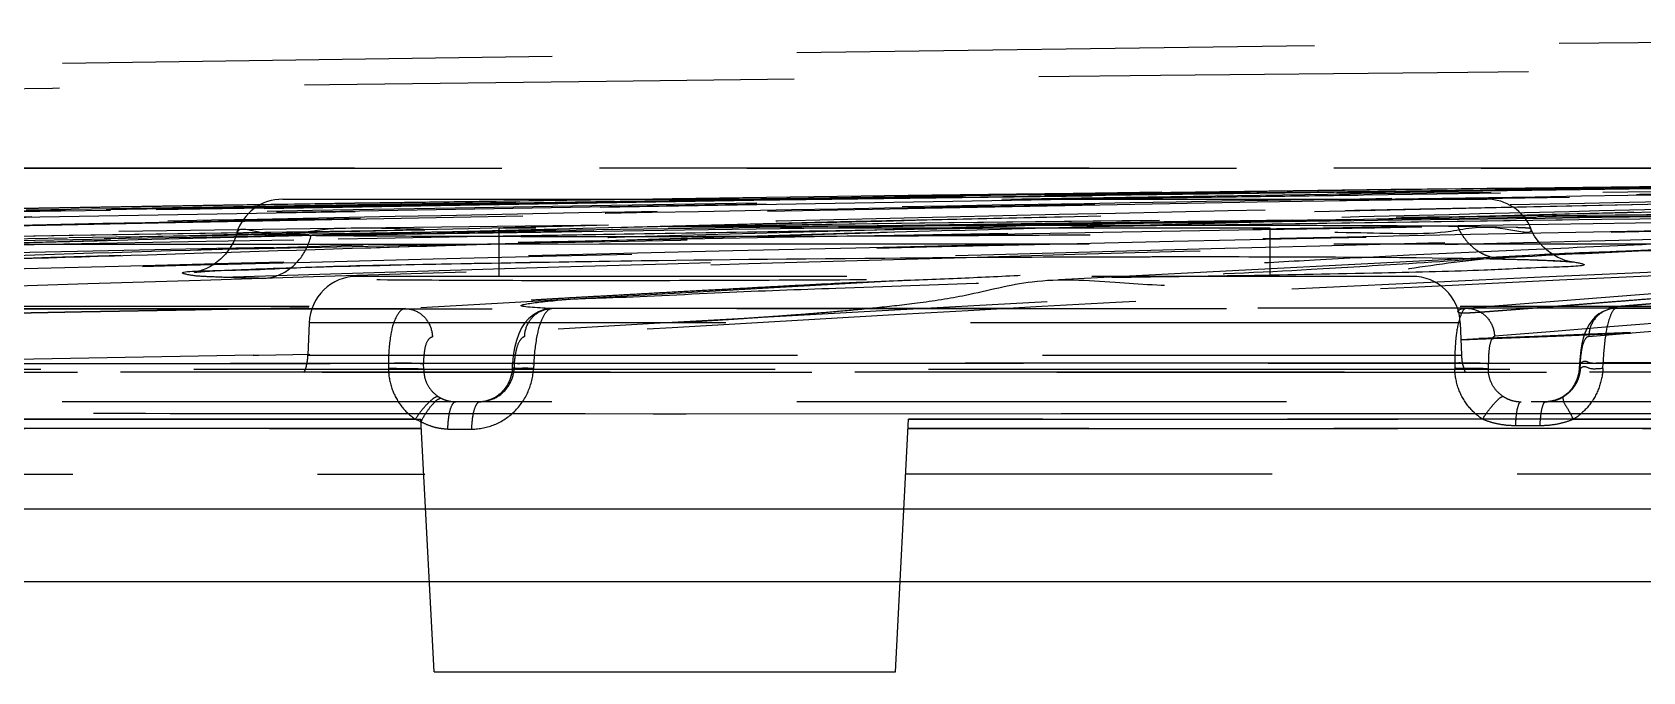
# Model space of a CAD drawing. Header units: millimetres. Extents: x 3819 to 4365, y -2661 to -1889.
# Drawn here: x 4159.716 to 4163.893, y -2173.255 to -2171.597 of the extents above; entities that cross this region are included whole.
import ezdxf

# ---------------------------------------------------------------- set-up
doc = ezdxf.new("R2010")
doc.units = ezdxf.units.MM
doc.header["$LTSCALE"] = 0.1
doc.linetypes.add('HIDDENX2', pattern=[19.05, 12.7, -6.35])
doc.layers.add('HIDDEN', color=8, linetype='HIDDENX2')

msp = doc.modelspace()

# ---------------------------------------------------------------- linework, layer by layer
at = {"layer": 'HIDDEN'}
for p, q in [((4160.3655, -2172.0295), (4163.4881, -2172.0295)), ((4162.9268, -2172.1045), (4160.9268, -2172.1045)), ((4160.9268, -2172.2295), (4160.9268, -2172.1045)), ((4162.6732, -2172.0976), (4162.6353, -2172.0975)), ((4162.9269, -2172.2295), (4162.9269, -2172.1045)), ((4163.5653, -2172.1028), (4163.4133, -2172.1002)), ((4161.9803, -2172.1471), (4160.7306, -2172.1464)), ((4163.6463, -2172.1732), (4162.3645, -2172.239)), ((4160.5589, -2172.2295), (4163.2948, -2172.2295)), ((4161.992, -2172.2392), (4160.6804, -2172.3133)), ((4164.4153, -2172.2356), (4163.431, -2172.3125)), ((4160.6828, -2172.3133), (4153.6008, -2172.3161)), ((4155.8284, -2172.3154), (4163.4359, -2172.3123)), ((4160.4339, -2172.3075), (4159.463, -2172.3075)), ((4161.0617, -2172.3132), (4161.0597, -2172.3133)), ((4170.2133, -2172.3075), (4163.4197, -2172.3075)), ((4163.8205, -2172.3123), (4163.8189, -2172.3124)), ((4163.8248, -2172.3122), (4171.7842, -2172.3118)), ((4160.4339, -2172.3502), (4160.431, -2172.4339)), ((4163.4197, -2172.3502), (4160.4339, -2172.3502)), ((4163.4197, -2172.3502), (4163.4227, -2172.4339)), ((4160.3039, -2172.4336), (4160.4354, -2172.4313)), ((4163.4212, -2172.3929), (4163.4681, -2172.3909)), ((4163.5282, -2172.3909), (4163.4216, -2172.3952)), ((4148.705, -2172.4701), (4166.5348, -2172.4701)), ((4148.7139, -2172.4701), (4170.6678, -2172.4701)), ((4148.9427, -2172.4702), (4169.3362, -2172.4702)), ((4153.5037, -2172.4582), (4160.6395, -2172.4554)), ((4163.4052, -2172.4544), (4155.7505, -2172.4576)), ((4160.2888, -2172.4339), (4160.3039, -2172.4336)), ((4160.431, -2172.4339), (4163.4227, -2172.4339)), ((4160.6395, -2172.4554), (4160.6394, -2172.4688)), ((4160.7311, -2172.4701), (4160.7308, -2172.4567)), ((4160.9611, -2172.4689), (4160.9618, -2172.4553)), ((4160.9656, -2172.4701), (4160.9611, -2172.4689)), ((4160.9661, -2172.457), (4160.9618, -2172.4553)), ((4160.9661, -2172.457), (4160.9656, -2172.4701)), ((4161.0166, -2172.4553), (4161.016, -2172.4688)), ((4161.0166, -2172.4542), (4171.7863, -2172.4553)), ((4163.4052, -2172.4544), (4163.4054, -2172.4664)), ((4163.4919, -2172.4557), (4163.4923, -2172.4701)), ((4163.7288, -2172.455), (4163.7281, -2172.4691)), ((4163.7306, -2172.4701), (4163.7312, -2172.456)), ((4163.7895, -2172.4688), (4163.79, -2172.4542)), ((4171.7865, -2172.454), (4163.79, -2172.4539)), ((4195.5047, -2172.4781), (4148.4585, -2172.4781)), ((4150.9429, -2172.4782), (4187.1331, -2172.4782)), ((4170.5888, -2172.5546), (4148.6996, -2172.5546)), ((4160.8766, -2172.5546), (4160.8141, -2172.5546)), ((4160.0736, -2172.5847), (4160.171, -2172.5848)), ((4160.171, -2172.5848), (4160.1982, -2172.5848)), ((4160.1982, -2172.5848), (4160.2134, -2172.5849)), ((4160.2134, -2172.5849), (4160.2892, -2172.5849)), ((4160.2892, -2172.5849), (4160.3045, -2172.5849)), ((4160.3045, -2172.5849), (4161.1503, -2172.5855)), ((4161.1503, -2172.5855), (4161.3262, -2172.5856)), ((4161.3262, -2172.5856), (4161.412, -2172.5856)), ((4161.412, -2172.5856), (4162.3848, -2172.5855)), ((4162.3848, -2172.5855), (4162.4243, -2172.5855)), ((4162.4243, -2172.5855), (4162.6746, -2172.5854)), ((4162.6746, -2172.5854), (4162.7154, -2172.5854)), ((4162.7154, -2172.5854), (4163.5467, -2172.5851)), ((4163.5467, -2172.5851), (4163.6364, -2172.5851)), ((4163.6364, -2172.5851), (4163.6531, -2172.5851)), ((4163.6531, -2172.5851), (4163.778, -2172.5851)), ((4163.778, -2172.5851), (4169.1732, -2172.5833)), ((4148.9016, -2172.6236), (4160.7251, -2172.6237)), ((4160.7094, -2172.5999), (4153.4456, -2172.5999)), ((4155.6829, -2172.5999), (4160.7239, -2172.6001)), ((4160.724, -2172.6067), (4160.7094, -2172.5999)), ((4160.7582, -2173.2546), (4160.7239, -2172.6)), ((4160.7938, -2172.6256), (4160.8559, -2172.6256)), ((4161.9545, -2173.2546), (4161.9889, -2172.5999)), ((4171.9815, -2172.6236), (4161.9873, -2172.6236)), ((4161.9874, -2172.6236), (4171.9809, -2172.6236)), ((4161.9888, -2172.5999), (4163.4773, -2172.5999)), ((4171.8615, -2172.5999), (4161.9889, -2172.5999)), ((4163.6266, -2172.6171), (4163.5632, -2172.6171)), ((4163.7135, -2172.6), (4171.8617, -2172.6001)), ((4149.0261, -2172.7421), (4160.7339, -2172.7421)), ((4181.9819, -2172.7421), (4161.9814, -2172.7421)), ((4160.081, -2172.833), (4158.9137, -2172.833)), ((4160.1625, -2172.833), (4160.081, -2172.833)), ((4160.2294, -2172.833), (4160.1625, -2172.833)), ((4160.4801, -2172.833), (4160.2294, -2172.833)), ((4160.5421, -2172.833), (4160.4801, -2172.833)), ((4160.6307, -2172.8331), (4160.5421, -2172.833)), ((4160.6624, -2172.8331), (4160.6307, -2172.8331)), ((4160.7496, -2172.8331), (4160.6624, -2172.8331)), ((4161.3199, -2172.8331), (4160.7496, -2172.8331)), ((4161.3522, -2172.8331), (4161.3199, -2172.8331)), ((4161.7489, -2172.8331), (4161.3522, -2172.8331)), ((4161.8983, -2172.8331), (4161.7489, -2172.8331)), ((4161.9833, -2172.8331), (4161.8983, -2172.8331)), ((4162.0613, -2172.8331), (4161.9833, -2172.8331)), ((4162.0932, -2172.8331), (4162.0613, -2172.8331)), ((4162.2311, -2172.8331), (4162.0932, -2172.8331)), ((4162.5298, -2172.8331), (4162.2311, -2172.8331)), ((4162.6248, -2172.8331), (4162.5298, -2172.8331)), ((4162.745, -2172.833), (4162.6248, -2172.8331)), ((4162.7936, -2172.833), (4162.745, -2172.833)), ((4162.8482, -2172.833), (4162.7936, -2172.833)), ((4162.8827, -2172.833), (4162.8482, -2172.833)), ((4162.9015, -2172.833), (4162.8827, -2172.833)), ((4162.9466, -2172.833), (4162.9015, -2172.833)), ((4163.1015, -2172.833), (4162.9466, -2172.833)), ((4163.1721, -2172.833), (4163.1015, -2172.833)), ((4166.131, -2172.8331), (4163.1721, -2172.833)), ((4160.5754, -2173.0213), (4153.5442, -2173.0221)), ((4160.6287, -2173.0213), (4160.5754, -2173.0213)), ((4161.3639, -2173.0213), (4160.6287, -2173.0213)), ((4162.5312, -2173.0213), (4161.3639, -2173.0213)), ((4163.3776, -2173.0213), (4162.5312, -2173.0213)), ((4171.9815, -2173.0226), (4163.3776, -2173.0213)), ((4160.7582, -2173.2546), (4161.9545, -2173.2546))]:
    msp.add_line(p, q, dxfattribs=at)
for points in [[(4166.8511, -2171.5967), (4162.9688, -2171.6325), (4159.1334, -2171.687), (4155.3877, -2171.7588), (4151.7594, -2171.8457)], [(4168.1861, -2171.9697), (4165.6076, -2171.9962), (4162.893, -2172.0371), (4160.0424, -2172.0914), (4157.0557, -2172.1575), (4153.933, -2172.2329), (4150.6742, -2172.3141)], [(4167.5363, -2171.9713), (4165.0589, -2171.9947), (4162.4585, -2172.0297), (4159.7351, -2172.0761), (4156.8886, -2172.1336), (4153.9192, -2172.2016), (4150.8268, -2172.2786)], [(4168.9511, -2171.9681), (4166.6908, -2171.9941), (4164.3111, -2172.0344), (4161.8121, -2172.0885), (4159.1938, -2172.155), (4156.4563, -2172.2319), (4153.5995, -2172.3161)], [(4169.3697, -2171.9674), (4167.613, -2171.9887), (4165.7741, -2172.0208), (4163.853, -2172.0639), (4161.8498, -2172.1176), (4159.7644, -2172.1811), (4157.5968, -2172.2533)], [(4170.2631, -2171.9663), (4169.0303, -2171.9862), (4167.7521, -2172.0164), (4166.4288, -2172.0573), (4165.0601, -2172.1095), (4163.6463, -2172.1732)], [(4166.4207, -2171.9748), (4163.4883, -2172.0017), (4160.5526, -2172.0398), (4157.6137, -2172.0893), (4154.6717, -2172.1501), (4151.7266, -2172.2222), (4148.7785, -2172.3056)], [(4166.4551, -2171.9746), (4163.5194, -2172.0015), (4160.5798, -2172.0397), (4157.6364, -2172.0892), (4154.6893, -2172.15), (4151.7384, -2172.2221), (4148.7839, -2172.3056)], [(4166.8198, -2171.9734), (4164.0354, -2171.9989), (4161.1774, -2172.036), (4158.2457, -2172.0851), (4155.2406, -2172.1465), (4152.1619, -2172.2203), (4149.0097, -2172.3069)], [(4167.0215, -2171.9728), (4164.3695, -2171.9971), (4161.5873, -2172.0332), (4158.6749, -2172.0818), (4155.6322, -2172.1436), (4152.4594, -2172.2188), (4149.1565, -2172.3077)], [(4166.4133, -2171.9748), (4163.2407, -2172.0043), (4160.1607, -2172.0456), (4157.1734, -2172.0974), (4154.2787, -2172.1587), (4151.4767, -2172.2284)], [(4160.2471, -2172.1181), (4160.2389, -2172.1388), (4160.2286, -2172.1568), (4160.2168, -2172.1721), (4160.204, -2172.1851), (4160.1908, -2172.1956), (4160.178, -2172.2037), (4160.1662, -2172.2097), (4160.1567, -2172.2136), (4160.1493, -2172.216), (4160.1439, -2172.2175), (4160.1403, -2172.2184), (4160.1378, -2172.2189), (4160.1364, -2172.2191), (4160.1359, -2172.2192), (4160.1361, -2172.2192), (4160.1369, -2172.2191), (4160.1384, -2172.2189), (4160.1404, -2172.2187), (4160.1429, -2172.2184), (4160.146, -2172.2181), (4160.1496, -2172.2178), (4160.1537, -2172.2175), (4160.1584, -2172.2171), (4160.1635, -2172.2168), (4160.1692, -2172.2164), (4160.1754, -2172.216), (4160.1822, -2172.2156), (4160.1895, -2172.2152), (4160.1974, -2172.2147), (4160.2058, -2172.2143), (4160.2149, -2172.2138), (4160.2246, -2172.2134), (4160.2349, -2172.2129), (4160.2458, -2172.2124), (4160.2574, -2172.2119), (4160.2696, -2172.2114), (4160.2825, -2172.2109), (4160.2961, -2172.2104), (4160.3104, -2172.2098), (4160.3254, -2172.2093), (4160.3411, -2172.2087), (4160.3575, -2172.2082), (4160.3747, -2172.2076), (4160.3927, -2172.2071), (4160.4114, -2172.2065), (4160.4309, -2172.2059), (4160.4513, -2172.2053), (4160.4724, -2172.2047), (4160.4944, -2172.2041), (4160.5172, -2172.2035), (4160.5409, -2172.2029), (4160.5655, -2172.2023), (4160.591, -2172.2016), (4160.6173, -2172.201), (4160.6446, -2172.2004), (4160.6728, -2172.1997), (4160.7019, -2172.1991), (4160.7319, -2172.1984), (4160.7629, -2172.1978), (4160.7949, -2172.1971), (4160.8278, -2172.1965), (4160.8616, -2172.1958), (4160.8964, -2172.1952), (4160.9322, -2172.1945), (4160.9689, -2172.1939), (4161.0065, -2172.1932), (4161.0451, -2172.1926), (4161.0846, -2172.192), (4161.125, -2172.1913), (4161.1663, -2172.1907), (4161.2084, -2172.1901), (4161.2514, -2172.1894), (4161.2952, -2172.1888), (4161.3398, -2172.1882), (4161.3852, -2172.1876), (4161.4314, -2172.1871), (4161.4783, -2172.1865), (4161.5258, -2172.1859), (4161.5741, -2172.1854), (4161.6229, -2172.1848), (4161.6724, -2172.1843), (4161.7224, -2172.1838), (4161.773, -2172.1833), (4161.824, -2172.1829), (4161.8756, -2172.1824), (4161.9275, -2172.182), (4161.9797, -2172.1816), (4162.0323, -2172.1812), (4162.0852, -2172.1808), (4162.1384, -2172.1805), (4162.1917, -2172.1801), (4162.2452, -2172.1798), (4162.2989, -2172.1796), (4162.3525, -2172.1793), (4162.4062, -2172.1791), (4162.4599, -2172.1789), (4162.5134, -2172.1788), (4162.5668, -2172.1786), (4162.62, -2172.1785), (4162.6728, -2172.1785), (4162.7254, -2172.1785), (4162.7776, -2172.1785), (4162.8293, -2172.1785), (4162.8804, -2172.1786), (4162.931, -2172.1787), (4162.9809, -2172.1789), (4163.0301, -2172.1791), (4163.0784, -2172.1793), (4163.1259, -2172.1796), (4163.1723, -2172.1799), (4163.2177, -2172.1802), (4163.2619, -2172.1806), (4163.3049, -2172.1811), (4163.3465, -2172.1816), (4163.3866, -2172.1821), (4163.4251, -2172.1827), (4163.4619, -2172.1833), (4163.4968, -2172.1839), (4163.5297, -2172.1847)], [(4163.5297, -2172.1847), (4163.5428, -2172.185), (4163.5554, -2172.1853), (4163.5675, -2172.1856), (4163.579, -2172.1859), (4163.5901, -2172.1863), (4163.6006, -2172.1866), (4163.6107, -2172.1869), (4163.6202, -2172.1872), (4163.6293, -2172.1876), (4163.6378, -2172.1879), (4163.6459, -2172.1882), (4163.6534, -2172.1886), (4163.6605, -2172.1889), (4163.6672, -2172.1892), (4163.6733, -2172.1896), (4163.679, -2172.1899), (4163.6842, -2172.1902), (4163.6889, -2172.1905), (4163.6931, -2172.1908), (4163.6969, -2172.1911), (4163.7002, -2172.1914), (4163.7029, -2172.1916), (4163.7051, -2172.1918), (4163.7067, -2172.192), (4163.7077, -2172.1921), (4163.7079, -2172.1922), (4163.7074, -2172.1921), (4163.7057, -2172.1918), (4163.7029, -2172.1912), (4163.6983, -2172.1901), (4163.692, -2172.1883), (4163.6835, -2172.1852), (4163.6728, -2172.1805), (4163.661, -2172.174), (4163.6485, -2172.1655), (4163.636, -2172.1548), (4163.624, -2172.1419), (4163.6123, -2172.1256), (4163.602, -2172.1057)], [(4161.0595, -2172.3133), (4161.0435, -2172.3158), (4161.0286, -2172.3213), (4161.0155, -2172.3289), (4161.0039, -2172.3386), (4160.9938, -2172.3501), (4160.9851, -2172.3634), (4160.9777, -2172.3788), (4160.9716, -2172.3959), (4160.9668, -2172.4149), (4160.9635, -2172.4351), (4160.9618, -2172.4554)], [(4163.8188, -2172.3124), (4163.8039, -2172.3151), (4163.7904, -2172.3203), (4163.7789, -2172.3271), (4163.7689, -2172.3353), (4163.7605, -2172.3445), (4163.7535, -2172.3546), (4163.7477, -2172.3655), (4163.7428, -2172.3772), (4163.7386, -2172.39), (4163.7351, -2172.4042), (4163.7322, -2172.4199), (4163.7301, -2172.4369), (4163.7288, -2172.455)], [(4160.9611, -2172.4688), (4160.9591, -2172.4834), (4160.9548, -2172.4976), (4160.9483, -2172.511), (4160.9398, -2172.5232), (4160.9296, -2172.5337), (4160.9178, -2172.5425), (4160.9048, -2172.549), (4160.891, -2172.5531), (4160.8766, -2172.5546)], [(4163.7281, -2172.4691), (4163.7263, -2172.4831), (4163.7223, -2172.4968), (4163.7161, -2172.5098), (4163.708, -2172.5217), (4163.6982, -2172.5322), (4163.6869, -2172.5408)], [(4163.6869, -2172.5408), (4163.6768, -2172.5464), (4163.6656, -2172.5507), (4163.6535, -2172.5535), (4163.6408, -2172.5546)]]:
    msp.add_lwpolyline(points, dxfattribs=at)
for centre, radius, start, end in [((4172.0666, -2943.8379), 771.8113, 90.4170255, 91.7289886), ((4172.047, -2942.2396), 770.2129, 90.4180088, 91.7305396), ((4160.3655, -2172.1545), 0.125, 90, 162.9182), ((4172.8017, -2369.8782), 197.8591, 90.821909, 93.490905), ((4163.4881, -2172.1545), 0.125, 23.1916, 90), ((4171.9809, -3085.6001), 913.5665, 90.6755085, 91.3268243), ((4160.5589, -2172.3546), 0.125, 90, 178), ((4163.2948, -2172.3546), 0.125, 2, 90), ((4177.2012, -3103.5719), 931.4117, 91.0315391, 91.3218266), ((4177.2983, -3107.9411), 935.7816, 91.0326652, 91.3215972), ((4173.9654, -2429.7673), 257.5903, 91.824295, 92.335559), ((4174.1327, -2432.2471), 260.0725, 91.843727, 92.336885), ((4177.4882, -3115.2269), 942.9499, 91.045131, 91.183376), ((4160.3061, -2172.4296), 0.125, 336.8944, 358), ((4160.6792, -2173.6732), 1.2184, 90.8794, 91.865), ((4160.6798, -2173.7025), 1.2343, 90.8859, 91.8668), ((4163.4462, -2173.7437), 1.2899, 91.181, 91.8185), ((4163.5476, -2172.4296), 0.125, 182, 203.1056), ((4160.8158, -2172.4692), 0.0859, 236.3683, 242.639)]:
    msp.add_arc(centre, radius, start, end, dxfattribs=at)
for points, knots in [([(4148.9939, -2171.9481), (4152.8245, -2171.8522), (4160.4868, -2171.7082), (4171.9822, -2171.6362), (4183.4775, -2171.7082), (4191.1398, -2171.8522), (4194.9704, -2171.9482)], [0, 0, 0, 0, 0.25, 0.5, 0.75, 1, 1, 1, 1]), ([(4148.2339, -2171.9467), (4148.2345, -2171.9467), (4148.237, -2171.9467), (4148.2426, -2171.9467), (4148.2518, -2171.9467), (4148.2716, -2171.9467), (4148.3055, -2171.9468), (4148.3845, -2171.9469), (4148.52, -2171.9472), (4148.6799, -2171.9475), (4148.8371, -2171.9478), (4148.9784, -2171.948), (4149.1434, -2171.9484), (4149.3463, -2171.9487), (4149.6089, -2171.949), (4149.8759, -2171.9493), (4150.1381, -2171.9495), (4150.3788, -2171.9496), (4150.6535, -2171.9497), (4151.0952, -2171.9499), (4151.7477, -2171.9501), (4152.6447, -2171.9502), (4153.6852, -2171.9502), (4154.8514, -2171.95), (4156.119, -2171.9498), (4157.9414, -2171.9496), (4159.8238, -2171.9493), (4161.7505, -2171.949), (4163.2285, -2171.9488), (4164.7182, -2171.9487), (4166.2168, -2171.9488), (4167.7232, -2171.9493), (4169.1877, -2171.95), (4170.6079, -2171.9509), (4171.5234, -2171.9513), (4171.9815, -2171.9514)], [0, 0, 0, 0, 0.000078, 0.000312, 0.000702, 0.001247, 0.002806, 0.004989, 0.011227, 0.019924, 0.025187, 0.031083, 0.037783, 0.046023, 0.056721, 0.070956, 0.07975, 0.089844, 0.10137, 0.114443, 0.145647, 0.183798, 0.227763, 0.277088, 0.331133, 0.387887, 0.507311, 0.568943, 0.631279, 0.694023, 0.75713, 0.820596, 0.884336, 0.942135, 1, 1, 1, 1]), ([(4171.9817, -2171.9504), (4171.8321, -2171.9504), (4171.5333, -2171.9504), (4171.0842, -2171.9502), (4170.6345, -2171.95), (4170.1874, -2171.9497), (4169.7472, -2171.9495), (4169.3116, -2171.9494), (4168.8705, -2171.9492), (4168.4096, -2171.9491), (4167.9145, -2171.9489), (4167.3709, -2171.9488), (4166.7653, -2171.9488), (4166.0854, -2171.9487), (4165.3203, -2171.9487), (4164.4602, -2171.9487), (4163.4977, -2171.9487), (4162.4218, -2171.9488), (4161.2203, -2171.9491), (4159.9073, -2171.9493), (4158.5615, -2171.9494), (4157.2859, -2171.9497), (4156.1528, -2171.9499), (4155.1631, -2171.95), (4154.2881, -2171.9501), (4153.5036, -2171.9501), (4152.7976, -2171.9501), (4152.1634, -2171.9501), (4151.5932, -2171.95), (4151.0779, -2171.9499), (4150.6102, -2171.9497), (4150.1889, -2171.9495), (4149.8181, -2171.9493), (4149.5002, -2171.9489), (4149.2319, -2171.9485), (4149.0685, -2171.9483), (4148.9939, -2171.9481)], [0, 0, 0, 0, 0.019536, 0.038982, 0.058621, 0.078223, 0.09732, 0.11608, 0.135062, 0.154893, 0.176221, 0.199673, 0.22584, 0.25526, 0.288397, 0.325695, 0.367502, 0.413999, 0.466116, 0.524291, 0.585359, 0.641741, 0.690769, 0.733236, 0.770895, 0.804967, 0.835605, 0.86304, 0.887734, 0.910011, 0.930285, 0.948779, 0.964986, 0.978676, 0.99027, 1, 1, 1, 1]), ([(4167.3099, -2171.9719), (4165.1439, -2171.9882), (4161.0053, -2172.0408), (4155.0877, -2172.1656), (4151.3361, -2172.263), (4149.5568, -2172.3101)], [0, 0, 0, 0, 0.365951, 0.699282, 1, 1, 1, 1]), ([(4150.545, -2172.3138), (4151.0107, -2172.3022), (4151.9426, -2172.2788), (4153.3959, -2172.2422), (4154.9058, -2172.2045), (4156.5278, -2172.1649), (4158.2068, -2172.1256), (4159.999, -2172.0865), (4161.8484, -2172.0501), (4163.8113, -2172.0169), (4165.8308, -2171.9894), (4167.2149, -2171.9758), (4167.907, -2171.9703)], [0, 0, 0, 0, 0.08048, 0.161025, 0.251157, 0.341392, 0.441323, 0.541288, 0.651081, 0.760873, 0.880434, 1, 1, 1, 1]), ([(4168.1863, -2171.9697), (4167.4844, -2171.975), (4166.0806, -2171.9887), (4164.034, -2172.0164), (4162.0466, -2172.0498), (4160.1774, -2172.0865), (4158.3678, -2172.126), (4156.6763, -2172.1654), (4155.0442, -2172.205), (4153.529, -2172.2427), (4152.0727, -2172.2792), (4151.1406, -2172.3024), (4150.6747, -2172.314)], [0, 0, 0, 0, 0.120226, 0.240446, 0.350569, 0.460687, 0.560657, 0.660585, 0.75049, 0.840289, 0.920178, 1, 1, 1, 1]), ([(4150.827, -2172.2785), (4152.5147, -2172.2349), (4156.0588, -2172.146), (4161.6285, -2172.0337), (4165.5108, -2171.9862), (4167.5364, -2171.9713)], [0, 0, 0, 0, 0.303056, 0.636386, 1, 1, 1, 1]), ([(4153.6008, -2172.3161), (4153.9433, -2172.3059), (4154.7074, -2172.2831), (4155.9325, -2172.2473), (4157.3304, -2172.2069), (4158.8733, -2172.1638), (4160.5764, -2172.1186), (4162.44, -2172.073), (4164.4665, -2172.0296), (4166.6552, -2171.9923), (4168.1682, -2171.9748), (4168.9515, -2171.9681)], [0, 0, 0, 0, 0.066948, 0.149355, 0.239448, 0.340177, 0.450927, 0.572318, 0.704391, 0.846952, 1, 1, 1, 1]), ([(4155.4965, -2172.3156), (4155.592, -2172.3117), (4155.7993, -2172.3038), (4156.1363, -2172.2919), (4156.5262, -2172.2784), (4156.9747, -2172.2634), (4157.4818, -2172.247), (4158.0431, -2172.2289), (4158.6618, -2172.208), (4159.3607, -2172.1847), (4160.1553, -2172.1604), (4161.0594, -2172.1325), (4162.07, -2172.1037), (4163.198, -2172.0733), (4164.4504, -2172.0426), (4165.8402, -2172.0131), (4167.3814, -2171.9865), (4168.461, -2171.9733), (4169.0282, -2171.968)], [0, 0, 0, 0, 0.021189, 0.04597, 0.074744, 0.107634, 0.145422, 0.187186, 0.232097, 0.282629, 0.342156, 0.408281, 0.483095, 0.566222, 0.658368, 0.760734, 0.874289, 1, 1, 1, 1]), ([(4155.8284, -2172.3154), (4155.9228, -2172.3116), (4156.1289, -2172.3163), (4156.4652, -2172.3146), (4156.8585, -2172.3023), (4157.2928, -2172.2642), (4157.7499, -2172.2486), (4158.229, -2172.2317), (4158.7552, -2172.2139), (4159.3578, -2172.1942), (4160.0443, -2172.1723), (4160.8172, -2172.1486), (4161.6859, -2172.1219), (4162.6577, -2172.0947), (4163.7421, -2172.0663), (4164.9479, -2172.0376), (4166.2881, -2172.01), (4167.7772, -2171.985), (4168.8212, -2171.9725), (4169.3702, -2171.9674)], [0, 0, 0, 0, 0.020905, 0.045625, 0.074486, 0.108011, 0.142138, 0.175725, 0.21418, 0.25873, 0.309241, 0.366286, 0.429968, 0.501698, 0.581586, 0.670189, 0.768802, 0.878424, 1, 1, 1, 1]), ([(4169.8928, -2171.9667), (4169.5999, -2171.9704), (4169.0398, -2171.979), (4168.2365, -2171.9955), (4167.5048, -2172.014), (4166.8387, -2172.0334), (4166.2315, -2172.0533), (4165.6793, -2172.0729), (4165.1762, -2172.0924), (4164.7203, -2172.1107), (4164.3105, -2172.128), (4163.9411, -2172.1452), (4163.6054, -2172.1605), (4163.3081, -2172.1734), (4163.0527, -2172.187), (4162.8328, -2172.1993), (4162.6326, -2172.2094), (4162.4468, -2172.2189), (4162.2726, -2172.228), (4162.1014, -2172.2361), (4161.9366, -2172.2421), (4161.7874, -2172.2488), (4161.662, -2172.2554), (4161.5554, -2172.2611), (4161.4617, -2172.2662), (4161.3781, -2172.2707), (4161.303, -2172.2749), (4161.2351, -2172.2787), (4161.1735, -2172.2821), (4161.1176, -2172.2852), (4161.0666, -2172.2881), (4161.0201, -2172.2908), (4160.9777, -2172.2932), (4160.939, -2172.2954), (4160.9036, -2172.2974), (4160.8712, -2172.2993), (4160.8415, -2172.301), (4160.8144, -2172.3026), (4160.7896, -2172.3041), (4160.7669, -2172.3054), (4160.7462, -2172.3067), (4160.7275, -2172.3078), (4160.7105, -2172.3088), (4160.6963, -2172.3097), (4160.6835, -2172.3107), (4160.6775, -2172.3111), (4160.6694, -2172.3122), (4160.6773, -2172.3133), (4160.6799, -2172.3132), (4160.6828, -2172.3133)], [0, 0, 0, 0, 0.095079, 0.18188, 0.260839, 0.33269, 0.398233, 0.458057, 0.512097, 0.561684, 0.60617, 0.645254, 0.68175, 0.715272, 0.741857, 0.764784, 0.786775, 0.806919, 0.825191, 0.843417, 0.862546, 0.878731, 0.891917, 0.903307, 0.913381, 0.922388, 0.930485, 0.937808, 0.944454, 0.950501, 0.956008, 0.96103, 0.965614, 0.9698, 0.973627, 0.977128, 0.980331, 0.983265, 0.98595, 0.988404, 0.990643, 0.992679, 0.994513, 0.996114, 0.997431, 0.998358, 0.998726, 0.999058, 1, 1, 1, 1]), ([(4161.0637, -2172.3131), (4161.0369, -2172.3118), (4160.9433, -2172.3076), (4161.0992, -2172.2871), (4161.2329, -2172.2857), (4161.5086, -2172.2702), (4161.8292, -2172.2592), (4162.2085, -2172.2454), (4162.6185, -2172.2309), (4162.9848, -2172.2151), (4163.3086, -2172.1943), (4163.6828, -2172.1713), (4164.1507, -2172.1528), (4164.693, -2172.1263), (4165.27, -2172.1027), (4165.9336, -2172.0761), (4166.6734, -2172.0498), (4167.4968, -2172.0237), (4168.3488, -2172.0007), (4169.2854, -2171.9805), (4169.9211, -2171.9705), (4170.2638, -2171.9663)], [0, 0, 0, 0, 0.008593, 0.014647, 0.032289, 0.064409, 0.095959, 0.137351, 0.18512, 0.227608, 0.254696, 0.289056, 0.347648, 0.404633, 0.462936, 0.532578, 0.617305, 0.700008, 0.796403, 0.890225, 1, 1, 1, 1]), ([(4170.2638, -2171.9663), (4169.9563, -2171.9701), (4169.3986, -2171.9786), (4168.5876, -2171.995), (4167.8649, -2172.0129), (4167.2116, -2172.0316), (4166.6598, -2172.0494), (4166.1984, -2172.0653), (4165.7874, -2172.0805), (4165.386, -2172.0966), (4164.9939, -2172.1122), (4164.6317, -2172.1274), (4164.3219, -2172.1437), (4164.0487, -2172.1574), (4163.807, -2172.1661), (4163.5737, -2172.1744), (4163.3487, -2172.1984), (4163.1248, -2172.2383), (4162.9151, -2172.2517), (4162.7164, -2172.2595), (4162.5171, -2172.2446), (4162.3209, -2172.2318), (4162.1529, -2172.2788), (4162.0182, -2172.2989), (4161.9118, -2172.311), (4161.8222, -2172.3194), (4161.7454, -2172.3259), (4161.6789, -2172.331), (4161.621, -2172.3352), (4161.57, -2172.3387), (4161.5248, -2172.3416), (4161.4843, -2172.3442), (4161.4477, -2172.3464), (4161.4139, -2172.3484), (4161.3822, -2172.3502), (4161.3515, -2172.3518), (4161.3207, -2172.3533), (4161.2828, -2172.355), (4161.2358, -2172.3565), (4161.1819, -2172.3582), (4161.1263, -2172.3556), (4161.0829, -2172.3593), (4161.0415, -2172.3349), (4161.0572, -2172.3128), (4161.0637, -2172.3132)], [0, 0, 0, 0, 0.099653, 0.180729, 0.262813, 0.333913, 0.39248, 0.441705, 0.483488, 0.525752, 0.571889, 0.610623, 0.6432, 0.672414, 0.699243, 0.721578, 0.748058, 0.772485, 0.795168, 0.8161, 0.836806, 0.860032, 0.879077, 0.892856, 0.904164, 0.913766, 0.922011, 0.929145, 0.935372, 0.940842, 0.945707, 0.950049, 0.953975, 0.957602, 0.961, 0.964262, 0.967576, 0.971002, 0.976556, 0.982796, 0.988557, 0.994241, 0.997885, 1, 1, 1, 1]), ([(4168.628, -2171.9687), (4167.7589, -2171.9763), (4166.0655, -2171.9968), (4163.593, -2172.0416), (4161.9896, -2172.0781), (4161.2104, -2172.0971)], [0, 0, 0, 0, 0.351464, 0.684792, 1, 1, 1, 1]), ([(4170.3506, -2171.9662), (4170.1693, -2171.9691), (4169.8217, -2171.9756), (4169.3222, -2171.9876), (4168.8649, -2172.0008), (4168.4466, -2172.0148), (4168.0638, -2172.029), (4167.7126, -2172.0435), (4167.3913, -2172.0575), (4167.0978, -2172.0714), (4166.8296, -2172.0851), (4166.5845, -2172.0977), (4166.3616, -2172.1097), (4166.1595, -2172.1218), (4165.9742, -2172.1329), (4165.8038, -2172.1423), (4165.6489, -2172.1518), (4165.5065, -2172.1611), (4165.3757, -2172.1688), (4165.2625, -2172.1774), (4165.1614, -2172.183), (4165.0665, -2172.2072), (4164.9645, -2172.2177), (4164.8649, -2172.2237), (4164.7743, -2172.23), (4164.693, -2172.235), (4164.6182, -2172.2403), (4164.542, -2172.2419), (4164.4562, -2172.2311), (4164.364, -2172.2404), (4164.2762, -2172.2595), (4164.1938, -2172.2653), (4164.1157, -2172.2719), (4164.0414, -2172.2781), (4163.9746, -2172.2834), (4163.9155, -2172.288), (4163.8626, -2172.2922), (4163.8151, -2172.2959), (4163.7722, -2172.2993), (4163.7333, -2172.3024), (4163.6979, -2172.3052), (4163.6657, -2172.3077), (4163.6363, -2172.3101), (4163.6095, -2172.3122), (4163.5851, -2172.3141), (4163.5628, -2172.3159), (4163.5424, -2172.3175), (4163.5238, -2172.3189), (4163.5067, -2172.3202), (4163.4912, -2172.3214), (4163.4769, -2172.3224), (4163.4639, -2172.3233), (4163.452, -2172.3241), (4163.4412, -2172.3247), (4163.4317, -2172.3251), (4163.4234, -2172.3249), (4163.4176, -2172.3247), (4163.4124, -2172.3215), (4163.4166, -2172.3156), (4163.4245, -2172.3133), (4163.4317, -2172.3122), (4163.4359, -2172.3123)], [0, 0, 0, 0, 0.077971, 0.149487, 0.214858, 0.274693, 0.329463, 0.379574, 0.425841, 0.467788, 0.505904, 0.541311, 0.573334, 0.601873, 0.62837, 0.65318, 0.675253, 0.695092, 0.714573, 0.731564, 0.743953, 0.75799, 0.773498, 0.787992, 0.80091, 0.812517, 0.823042, 0.833139, 0.845249, 0.860101, 0.872666, 0.883882, 0.895546, 0.906404, 0.915922, 0.924359, 0.931912, 0.938711, 0.944856, 0.950431, 0.955502, 0.960119, 0.964326, 0.968163, 0.971665, 0.974862, 0.977784, 0.980457, 0.9829, 0.985137, 0.987183, 0.989049, 0.990752, 0.992301, 0.993683, 0.994878, 0.995787, 0.996338, 0.996946, 0.998205, 1, 1, 1, 1]), ([(4170.732, -2171.9659), (4170.5391, -2171.9689), (4170.1693, -2171.9759), (4169.638, -2171.9891), (4169.152, -2172.0038), (4168.7077, -2172.0193), (4168.3012, -2172.0354), (4167.9295, -2172.0514), (4167.5899, -2172.0672), (4167.2794, -2172.0828), (4166.9952, -2172.0976), (4166.7368, -2172.1116), (4166.5047, -2172.1251), (4166.2953, -2172.1381), (4166.1018, -2172.1501), (4165.9249, -2172.1605), (4165.7711, -2172.1701), (4165.6414, -2172.1802), (4165.5273, -2172.1889), (4165.4205, -2172.1962), (4165.3202, -2172.2032), (4165.2284, -2172.2096), (4165.1447, -2172.2154), (4165.0682, -2172.2208), (4164.9964, -2172.2259), (4164.9246, -2172.2306), (4164.8497, -2172.2345), (4164.776, -2172.2376), (4164.7112, -2172.2404), (4164.6559, -2172.2442), (4164.6043, -2172.2478), (4164.5494, -2172.2518), (4164.4896, -2172.2563), (4164.4248, -2172.2611), (4164.3581, -2172.2661), (4164.2946, -2172.271), (4164.2375, -2172.2754), (4164.1871, -2172.2793), (4164.142, -2172.2828), (4164.1014, -2172.286), (4164.0648, -2172.2889), (4164.0316, -2172.2915), (4164.0014, -2172.2939), (4163.9739, -2172.2961), (4163.9489, -2172.2981), (4163.9261, -2172.3), (4163.9053, -2172.3017), (4163.8864, -2172.3032), (4163.8691, -2172.3046), (4163.8533, -2172.3059), (4163.8389, -2172.3072), (4163.8259, -2172.3079), (4163.8153, -2172.3099), (4163.8083, -2172.3085), (4163.8036, -2172.3124), (4163.8172, -2172.3109), (4163.8206, -2172.312), (4163.8248, -2172.3122)], [0, 0, 0, 0, 0.083216, 0.159495, 0.229216, 0.29294, 0.351195, 0.40467, 0.453422, 0.497788, 0.538757, 0.576165, 0.609399, 0.639009, 0.666677, 0.692995, 0.715454, 0.733113, 0.749119, 0.764801, 0.779275, 0.792469, 0.804501, 0.81546, 0.825556, 0.835534, 0.846477, 0.857898, 0.867365, 0.874439, 0.8818, 0.889683, 0.89817, 0.90767, 0.917697, 0.927027, 0.935146, 0.94238, 0.948844, 0.954663, 0.959922, 0.964692, 0.969029, 0.972977, 0.976574, 0.979851, 0.98284, 0.985571, 0.988059, 0.99032, 0.992393, 0.99429, 0.995942, 0.997036, 0.997213, 0.998187, 1, 1, 1, 1]), ([(4148.7784, -2172.3056), (4150.7426, -2172.2463), (4154.6671, -2172.1427), (4160.548, -2172.0324), (4164.4646, -2171.989), (4166.4207, -2171.9748)], [0, 0, 0, 0, 0.334098, 0.667429, 1, 1, 1, 1]), ([(4166.4551, -2171.9746), (4164.4967, -2171.9888), (4160.5745, -2172.0322), (4154.6839, -2172.1426), (4150.7522, -2172.2462), (4148.7839, -2172.3056)], [0, 0, 0, 0, 0.332429, 0.665762, 1, 1, 1, 1]), ([(4166.6848, -2171.9739), (4164.606, -2171.9891), (4160.5605, -2172.036), (4154.6611, -2172.1515), (4150.8409, -2172.2525), (4148.987, -2172.3068)], [0, 0, 0, 0, 0.352331, 0.685663, 1, 1, 1, 1]), ([(4149.0098, -2172.3069), (4150.8727, -2172.2526), (4154.7144, -2172.1515), (4160.6512, -2172.0356), (4164.7251, -2171.9886), (4166.8199, -2171.9734)], [0, 0, 0, 0, 0.313872, 0.647204, 1, 1, 1, 1]), ([(4149.1269, -2172.3076), (4150.9577, -2172.2551), (4154.7581, -2172.1551), (4160.6674, -2172.0372), (4164.746, -2171.9888), (4166.8547, -2171.9733)], [0, 0, 0, 0, 0.309886, 0.643216, 1, 1, 1, 1]), ([(4167.0216, -2171.9728), (4164.8934, -2171.9882), (4160.7801, -2172.0367), (4154.8251, -2172.1551), (4150.9984, -2172.2554), (4149.1566, -2172.3078)], [0, 0, 0, 0, 0.357311, 0.690642, 1, 1, 1, 1]), ([(4166.7949, -2172.0456), (4164.8159, -2172.061), (4160.8579, -2172.1062), (4154.9212, -2172.2174), (4150.9639, -2172.3204), (4148.9853, -2172.3791)], [0, 0, 0, 0, 0.333299, 0.666632, 1, 1, 1, 1]), ([(4149.0152, -2172.3791), (4150.9808, -2172.3216), (4154.9123, -2172.2172), (4160.8108, -2172.1074), (4164.7437, -2172.0606), (4166.7103, -2172.0462)], [0, 0, 0, 0, 0.33331, 0.666643, 1, 1, 1, 1]), ([(4149.1274, -2172.3801), (4151.1118, -2172.3237), (4155.0807, -2172.2183), (4161.0348, -2172.1088), (4165.0043, -2172.0595), (4166.989, -2172.0451)], [0, 0, 0, 0, 0.333376, 0.666709, 1, 1, 1, 1]), ([(4166.887, -2172.0455), (4164.9169, -2172.0617), (4160.9771, -2172.1081), (4155.0682, -2172.2195), (4151.1297, -2172.3217), (4149.1608, -2172.3798)], [0, 0, 0, 0, 0.333361, 0.666693, 1, 1, 1, 1]), ([(4167.4936, -2172.0433), (4165.5728, -2172.0586), (4161.6594, -2172.1054), (4155.6826, -2172.2273), (4151.6268, -2172.3266), (4149.5631, -2172.3823)], [0, 0, 0, 0, 0.321332, 0.654668, 1, 1, 1, 1]), ([(4149.6018, -2172.3821), (4151.6442, -2172.3264), (4155.659, -2172.2273), (4161.5762, -2172.1061), (4165.4511, -2172.0593), (4167.3535, -2172.044)], [0, 0, 0, 0, 0.34523, 0.678556, 1, 1, 1, 1]), ([(4167.9607, -2172.0424), (4166.0954, -2172.0592), (4162.3009, -2172.1083), (4156.5141, -2172.2378), (4152.5924, -2172.3333), (4150.5996, -2172.3859)], [0, 0, 0, 0, 0.322266, 0.655589, 1, 1, 1, 1]), ([(4150.6228, -2172.3862), (4152.6336, -2172.3333), (4156.5901, -2172.2374), (4162.4267, -2172.1074), (4166.253, -2172.0584), (4168.1334, -2172.0418)], [0, 0, 0, 0, 0.344551, 0.677897, 1, 1, 1, 1]), ([(4153.3863, -2172.3885), (4155.1454, -2172.3338), (4158.6048, -2172.2354), (4163.7058, -2172.1059), (4167.0482, -2172.0573), (4168.69, -2172.0412)], [0, 0, 0, 0, 0.34491, 0.678234, 1, 1, 1, 1]), ([(4168.8901, -2172.0405), (4167.2447, -2172.0564), (4163.8934, -2172.1047), (4158.7769, -2172.2343), (4155.3057, -2172.3334), (4153.5401, -2172.3884)], [0, 0, 0, 0, 0.321502, 0.654851, 1, 1, 1, 1]), ([(4169.0937, -2172.0405), (4167.6446, -2172.0555), (4164.6917, -2172.1027), (4160.1814, -2172.2291), (4157.1202, -2172.3309), (4155.5624, -2172.3881)], [0, 0, 0, 0, 0.321188, 0.654512, 1, 1, 1, 1]), ([(4155.7639, -2172.388), (4157.3242, -2172.3303), (4160.3889, -2172.2277), (4164.9026, -2172.1015), (4167.8563, -2172.0547), (4169.3052, -2172.0399)], [0, 0, 0, 0, 0.345775, 0.679121, 1, 1, 1, 1]), ([(4170.1935, -2172.0387), (4169.1715, -2172.0531), (4167.1267, -2172.0981), (4164.0594, -2172.2138), (4162.0149, -2172.3231), (4160.9925, -2172.3858)], [0, 0, 0, 0, 0.332999, 0.666308, 1, 1, 1, 1]), ([(4170.4238, -2172.0388), (4169.6546, -2172.0517), (4168.1165, -2172.0945), (4165.8109, -2172.21), (4164.2758, -2172.321), (4163.5087, -2172.385)], [0, 0, 0, 0, 0.333263, 0.666545, 1, 1, 1, 1]), ([(4163.7523, -2172.3851), (4164.5196, -2172.3209), (4166.0541, -2172.2097), (4168.3569, -2172.0941), (4169.892, -2172.0514), (4170.6591, -2172.0387)], [0, 0, 0, 0, 0.333958, 0.66724, 1, 1, 1, 1]), ([(4161.2104, -2172.0971), (4160.5654, -2172.1128), (4159.3347, -2172.1443), (4157.5792, -2172.1925), (4156.0026, -2172.2374), (4154.6044, -2172.2783), (4153.731, -2172.3038), (4153.3237, -2172.316)], [0, 0, 0, 0, 0.245321, 0.468131, 0.667743, 0.845069, 1, 1, 1, 1]), ([(4161.1895, -2172.126), (4161.3235, -2172.126), (4161.5984, -2172.1256), (4162.013, -2172.1244), (4162.4202, -2172.1216), (4162.8011, -2172.1213), (4163.1098, -2172.1111), (4163.3847, -2172.1251), (4163.4817, -2172.0902), (4163.6099, -2172.1214), (4163.603, -2172.1053)], [0, 0, 0, 0, 0.166541, 0.341858, 0.51477, 0.674249, 0.810107, 0.913666, 0.978326, 1, 1, 1, 1]), ([(4162.6353, -2172.0975), (4162.5021, -2172.0976), (4162.2293, -2172.098), (4161.8189, -2172.0991), (4161.416, -2172.1018), (4161.0422, -2172.1019), (4160.7315, -2172.1121), (4160.4747, -2172.0976), (4160.3507, -2172.1336), (4160.2513, -2172.1008), (4160.246, -2172.1178)], [0, 0, 0, 0, 0.167218, 0.342539, 0.515028, 0.673921, 0.809288, 0.912659, 0.977576, 1, 1, 1, 1]), ([(4160.2471, -2172.1182), (4160.2471, -2172.1182), (4160.2471, -2172.1182), (4160.2471, -2172.1183), (4160.2472, -2172.1184), (4160.2473, -2172.1184), (4160.2475, -2172.1185), (4160.2478, -2172.1186), (4160.2481, -2172.1186), (4160.2485, -2172.1187), (4160.2491, -2172.1188), (4160.25, -2172.1189), (4160.2513, -2172.1191), (4160.2528, -2172.1192), (4160.2553, -2172.1194), (4160.2591, -2172.1197), (4160.2643, -2172.1199), (4160.2706, -2172.1202), (4160.2809, -2172.1206), (4160.2962, -2172.121), (4160.3174, -2172.1215), (4160.3425, -2172.122), (4160.3714, -2172.1225), (4160.4041, -2172.1229), (4160.4271, -2172.1231), (4160.4392, -2172.1233)], [0, 0, 0, 0, 0.000192, 0.000408, 0.000985, 0.001815, 0.002924, 0.00432, 0.006009, 0.007993, 0.010274, 0.01573, 0.022378, 0.030221, 0.039258, 0.061683, 0.089185, 0.121754, 0.159381, 0.249767, 0.360257, 0.490739, 0.641008, 0.810838, 1, 1, 1, 1]), ([(4160.312, -2172.2348), (4160.3311, -2172.2345), (4160.3708, -2172.2238), (4160.417, -2172.1822), (4160.4344, -2172.1435), (4160.4393, -2172.1232)], [0, 0, 0, 0, 0.31789, 0.652338, 1, 1, 1, 1]), ([(4160.4393, -2172.1232), (4160.5048, -2172.1239), (4160.655, -2172.1249), (4160.905, -2172.1258), (4161.0896, -2172.126), (4161.1895, -2172.126)], [0, 0, 0, 0, 0.262136, 0.60045, 1, 1, 1, 1]), ([(4163.4133, -2172.1002), (4163.3487, -2172.0996), (4163.2007, -2172.0986), (4162.954, -2172.0978), (4162.7719, -2172.0976), (4162.6732, -2172.0976)], [0, 0, 0, 0, 0.261779, 0.600032, 1, 1, 1, 1]), ([(4163.5344, -2172.1847), (4163.5285, -2172.1848), (4163.5164, -2172.1841), (4163.4983, -2172.1802), (4163.4802, -2172.1732), (4163.4628, -2172.1631), (4163.447, -2172.1502), (4163.4333, -2172.1351), (4163.4237, -2172.1211), (4163.4173, -2172.1093), (4163.4146, -2172.1033), (4163.4133, -2172.1002)], [0, 0, 0, 0, 0.113049, 0.229871, 0.354777, 0.482737, 0.612879, 0.743991, 0.872886, 0.936774, 1, 1, 1, 1]), ([(4163.602, -2172.1058), (4163.602, -2172.1058), (4163.602, -2172.1057), (4163.6019, -2172.1057), (4163.6017, -2172.1056), (4163.6015, -2172.1055), (4163.6013, -2172.1055), (4163.6009, -2172.1054), (4163.6003, -2172.1052), (4163.5994, -2172.1051), (4163.5984, -2172.105), (4163.5971, -2172.1049), (4163.5955, -2172.1047), (4163.5932, -2172.1045), (4163.5891, -2172.1042), (4163.5829, -2172.1039), (4163.5742, -2172.1035), (4163.5679, -2172.1033), (4163.5644, -2172.1032)], [0, 0, 0, 0, 0.002472, 0.005833, 0.010206, 0.015644, 0.022177, 0.02982, 0.048471, 0.071643, 0.09936, 0.131633, 0.168469, 0.234251, 0.310919, 0.496952, 0.726631, 1, 1, 1, 1]), ([(4160.7307, -2172.1466), (4160.5543, -2172.1467), (4159.4208, -2172.1469), (4157.8308, -2172.1471), (4155.9811, -2172.1473), (4154.3333, -2172.1477), (4152.8332, -2172.1478), (4151.5166, -2172.1476), (4150.8496, -2172.1475), (4150.3986, -2172.1473), (4150.119, -2172.1471), (4149.8744, -2172.147), (4149.6088, -2172.1468), (4149.3391, -2172.1466), (4149.0744, -2172.1462), (4148.8705, -2172.1459), (4148.7053, -2172.1455), (4148.5639, -2172.1453), (4148.4068, -2172.145), (4148.247, -2172.1447), (4148.1116, -2172.1444), (4148.0326, -2172.1442), (4147.9987, -2172.1442), (4147.979, -2172.1441), (4147.9697, -2172.1441), (4147.9642, -2172.1441), (4147.9617, -2172.1441), (4147.9611, -2172.1441)], [0, 0, 0, 0, 0.041433, 0.266299, 0.373546, 0.475987, 0.653428, 0.725969, 0.785302, 0.810109, 0.831931, 0.850995, 0.867566, 0.894325, 0.914364, 0.929748, 0.942222, 0.953184, 0.962963, 0.979128, 0.990725, 0.994785, 0.997682, 0.998696, 0.99942, 0.999854, 1, 1, 1, 1]), ([(4171.9819, -2172.1477), (4171.5207, -2172.1477), (4170.5981, -2172.1473), (4169.1672, -2172.1464), (4167.6914, -2172.1461), (4166.1732, -2172.146), (4164.6619, -2172.1461), (4163.1582, -2172.1462), (4161.6655, -2172.1464), (4159.72, -2172.1467), (4157.8169, -2172.147), (4155.9706, -2172.1473), (4154.68, -2172.1475), (4153.49, -2172.1476), (4152.575, -2172.1476), (4151.9109, -2172.1476), (4151.3502, -2172.1475), (4150.7521, -2172.1474), (4150.15, -2172.1471), (4149.6857, -2172.1468), (4149.3336, -2172.1465), (4149.0674, -2172.1461), (4148.8622, -2172.1458), (4148.696, -2172.1455), (4148.5538, -2172.1452), (4148.4282, -2172.1449), (4148.3175, -2172.1447), (4148.2218, -2172.1445), (4148.1414, -2172.1444), (4148.0844, -2172.1443), (4148.047, -2172.1442), (4148.025, -2172.1441), (4148.0065, -2172.1441), (4147.9913, -2172.144), (4147.9807, -2172.144), (4147.9739, -2172.144), (4147.9699, -2172.144), (4147.9667, -2172.144), (4147.9642, -2172.144), (4147.9625, -2172.144), (4147.9616, -2172.144), (4147.9613, -2172.144)], [0, 0, 0, 0, 0.057607, 0.115228, 0.178703, 0.241924, 0.304839, 0.367458, 0.429728, 0.491263, 0.61044, 0.667409, 0.721845, 0.771629, 0.816039, 0.836117, 0.854566, 0.886075, 0.910809, 0.929771, 0.94406, 0.954784, 0.963015, 0.969685, 0.975546, 0.98077, 0.985379, 0.989366, 0.992719, 0.995425, 0.996484, 0.997396, 0.998166, 0.998796, 0.999291, 0.999489, 0.999655, 0.999788, 0.99989, 0.99996, 1, 1, 1, 1]), ([(4160.1463, -2172.2292), (4160.1332, -2172.2284), (4160.0669, -2172.2161), (4160.2963, -2172.2138), (4160.4316, -2172.2035), (4160.7882, -2172.1975), (4161.17, -2172.1901), (4161.6181, -2172.1846), (4162.0769, -2172.1805), (4162.5225, -2172.1784), (4162.9241, -2172.1783), (4163.2562, -2172.1801), (4163.4515, -2172.1828), (4163.5344, -2172.1847)], [0, 0, 0, 0, 0.011321, 0.03902, 0.10263, 0.196916, 0.314463, 0.445599, 0.580708, 0.712606, 0.830978, 0.928297, 1, 1, 1, 1]), ([(4171.9816, -2172.1489), (4171.5209, -2172.1489), (4170.5994, -2172.1485), (4169.1703, -2172.1475), (4167.6967, -2172.1468), (4166.1813, -2172.1464), (4164.6735, -2172.1462), (4163.4723, -2172.1463), (4162.5755, -2172.1464), (4162.1787, -2172.1464), (4161.9806, -2172.1465)], [0, 0, 0, 0, 0.13821, 0.276424, 0.428685, 0.58024, 0.730988, 0.88098, 0.940568, 1, 1, 1, 1]), ([(4163.6996, -2172.1908), (4163.7131, -2172.1917), (4163.775, -2172.2025), (4163.5882, -2172.2077), (4163.474, -2172.2153), (4163.1786, -2172.2219), (4162.8519, -2172.2284), (4162.4577, -2172.2337), (4162.0464, -2172.2377), (4161.629, -2172.2402), (4161.2296, -2172.2412), (4160.868, -2172.2407), (4160.5672, -2172.2387), (4160.3887, -2172.2364), (4160.312, -2172.2348)], [0, 0, 0, 0, 0.01169, 0.034234, 0.086283, 0.162669, 0.264162, 0.379126, 0.500207, 0.620883, 0.739817, 0.845664, 0.933598, 1, 1, 1, 1]), ([(4163.5344, -2172.1847), (4163.5563, -2172.1852), (4163.5969, -2172.1862), (4163.652, -2172.1882), (4163.6851, -2172.1898), (4163.6996, -2172.1908)], [0, 0, 0, 0, 0.398797, 0.736323, 1, 1, 1, 1]), ([(4160.312, -2172.2348), (4160.2891, -2172.2343), (4160.2477, -2172.2333), (4160.1925, -2172.2315), (4160.1601, -2172.23), (4160.1463, -2172.2292)], [0, 0, 0, 0, 0.414157, 0.748474, 1, 1, 1, 1]), ([(4160.6828, -2172.3133), (4160.6729, -2172.314), (4160.6534, -2172.3415), (4160.6432, -2172.3894), (4160.6395, -2172.4317), (4160.6395, -2172.4554)], [0, 0, 0, 0, 0.194395, 0.540143, 1, 1, 1, 1]), ([(4160.6828, -2172.3133), (4160.695, -2172.3133), (4160.7198, -2172.3205), (4160.7463, -2172.3484), (4160.7533, -2172.3736), (4160.7537, -2172.3863)], [0, 0, 0, 0, 0.326998, 0.657319, 1, 1, 1, 1]), ([(4160.993, -2172.3858), (4160.9933, -2172.3731), (4161.0002, -2172.3478), (4161.027, -2172.3201), (4161.0517, -2172.3131), (4161.0637, -2172.3132)], [0, 0, 0, 0, 0.343637, 0.67584, 1, 1, 1, 1]), ([(4161.0637, -2172.3132), (4161.0538, -2172.3138), (4161.0346, -2172.3413), (4161.0225, -2172.3888), (4161.0174, -2172.4314), (4161.0166, -2172.4553)], [0, 0, 0, 0, 0.191924, 0.537251, 1, 1, 1, 1]), ([(4171.7842, -2172.3125), (4171.3378, -2172.3125), (4170.4457, -2172.3124), (4168.6424, -2172.312), (4166.3818, -2172.3116), (4163.7005, -2172.3121), (4161.9302, -2172.3128), (4161.0637, -2172.3132)], [0, 0, 0, 0, 0.124907, 0.249663, 0.504611, 0.757527, 1, 1, 1, 1]), ([(4163.4359, -2172.3123), (4163.4273, -2172.3131), (4163.4148, -2172.344), (4163.4073, -2172.3882), (4163.4051, -2172.4309), (4163.4052, -2172.4544)], [0, 0, 0, 0, 0.172965, 0.526484, 1, 1, 1, 1]), ([(4163.4359, -2172.3123), (4163.4483, -2172.3123), (4163.4736, -2172.3194), (4163.501, -2172.3471), (4163.508, -2172.3724), (4163.5083, -2172.385)], [0, 0, 0, 0, 0.332469, 0.663503, 1, 1, 1, 1]), ([(4163.8248, -2172.3122), (4163.8123, -2172.3122), (4163.7868, -2172.3192), (4163.7598, -2172.3474), (4163.753, -2172.3727), (4163.7528, -2172.3851)], [0, 0, 0, 0, 0.333644, 0.666739, 1, 1, 1, 1]), ([(4163.8248, -2172.3122), (4163.8164, -2172.313), (4163.8031, -2172.3437), (4163.7943, -2172.388), (4163.7908, -2172.431), (4163.79, -2172.4543)], [0, 0, 0, 0, 0.169688, 0.531248, 1, 1, 1, 1]), ([(4160.7312, -2172.4576), (4160.7313, -2172.4452), (4160.7329, -2172.424), (4160.7382, -2172.3985), (4160.749, -2172.3869), (4160.7541, -2172.3862)], [0, 0, 0, 0, 0.474943, 0.806337, 1, 1, 1, 1]), ([(4160.9925, -2172.3858), (4160.9873, -2172.3871), (4160.9767, -2172.3989), (4160.9693, -2172.4243), (4160.9665, -2172.4454), (4160.9656, -2172.4576)], [0, 0, 0, 0, 0.204517, 0.538028, 1, 1, 1, 1]), ([(4163.5087, -2172.385), (4163.5044, -2172.3861), (4163.4969, -2172.3992), (4163.4933, -2172.4233), (4163.4923, -2172.4444), (4163.4924, -2172.4567)], [0, 0, 0, 0, 0.176798, 0.513012, 1, 1, 1, 1]), ([(4163.7307, -2172.4567), (4163.7315, -2172.4441), (4163.734, -2172.4225), (4163.7392, -2172.3985), (4163.7479, -2172.3857), (4163.7523, -2172.3851)], [0, 0, 0, 0, 0.490782, 0.827289, 1, 1, 1, 1]), ([(4160.6394, -2172.4688), (4160.64, -2172.4861), (4160.6459, -2172.5206), (4160.6702, -2172.5667), (4160.6955, -2172.5904), (4160.7094, -2172.5999)], [0, 0, 0, 0, 0.337417, 0.670864, 1, 1, 1, 1]), ([(4160.7308, -2172.4567), (4160.7257, -2172.456), (4160.7122, -2172.4553), (4160.6888, -2172.4547), (4160.6705, -2172.4548), (4160.6605, -2172.4549)], [0, 0, 0, 0, 0.222916, 0.572393, 1, 1, 1, 1]), ([(4160.6607, -2172.4683), (4160.6705, -2172.4681), (4160.6885, -2172.468), (4160.712, -2172.4686), (4160.7258, -2172.4693), (4160.7311, -2172.4701)], [0, 0, 0, 0, 0.415824, 0.768555, 1, 1, 1, 1]), ([(4160.7311, -2172.4701), (4160.7311, -2172.4794), (4160.734, -2172.498), (4160.747, -2172.5229), (4160.7607, -2172.5357), (4160.7682, -2172.5407)], [0, 0, 0, 0, 0.336963, 0.670267, 1, 1, 1, 1]), ([(4160.8559, -2172.6256), (4160.876, -2172.6254), (4160.917, -2172.6175), (4160.9692, -2172.5824), (4161.0052, -2172.5304), (4161.0148, -2172.4892), (4161.016, -2172.4688)], [0, 0, 0, 0, 0.244853, 0.496128, 0.75008, 1, 1, 1, 1]), ([(4160.8765, -2172.5546), (4160.8911, -2172.5545), (4160.9212, -2172.5465), (4160.9548, -2172.5147), (4160.9645, -2172.4849), (4160.9656, -2172.4701)], [0, 0, 0, 0, 0.328492, 0.665993, 1, 1, 1, 1]), ([(4161.016, -2172.4688), (4161.0065, -2172.4683), (4160.9889, -2172.4667), (4160.9751, -2172.4699), (4160.9612, -2172.4665), (4160.9611, -2172.4689)], [0, 0, 0, 0, 0.517372, 0.87211, 1, 1, 1, 1]), ([(4160.9618, -2172.4553), (4160.9619, -2172.4531), (4160.9754, -2172.4563), (4160.9892, -2172.4531), (4161.007, -2172.4549), (4161.0166, -2172.4553)], [0, 0, 0, 0, 0.123004, 0.472446, 1, 1, 1, 1]), ([(4163.4773, -2172.5999), (4163.4631, -2172.5904), (4163.4372, -2172.5668), (4163.412, -2172.5207), (4163.4059, -2172.4861), (4163.4053, -2172.4688)], [0, 0, 0, 0, 0.331342, 0.664621, 1, 1, 1, 1]), ([(4163.4199, -2172.4684), (4163.4183, -2172.4685), (4163.4151, -2172.4684), (4163.41, -2172.4692), (4163.4068, -2172.4674), (4163.4054, -2172.4664)], [0, 0, 0, 0, 0.321988, 0.644068, 1, 1, 1, 1]), ([(4163.4196, -2172.454), (4163.43, -2172.4538), (4163.4489, -2172.4536), (4163.473, -2172.4542), (4163.4868, -2172.4547), (4163.4919, -2172.4557)], [0, 0, 0, 0, 0.430381, 0.785988, 1, 1, 1, 1]), ([(4163.4923, -2172.4701), (4163.4875, -2172.4692), (4163.474, -2172.4686), (4163.4499, -2172.468), (4163.4306, -2172.4682), (4163.4199, -2172.4684)], [0, 0, 0, 0, 0.203387, 0.555012, 1, 1, 1, 1]), ([(4163.5306, -2172.5407), (4163.5229, -2172.5357), (4163.509, -2172.5229), (4163.4955, -2172.4981), (4163.4923, -2172.4794), (4163.4923, -2172.4701)], [0, 0, 0, 0, 0.332506, 0.663668, 1, 1, 1, 1]), ([(4163.7307, -2172.4701), (4163.7301, -2172.4795), (4163.7259, -2172.4982), (4163.7111, -2172.5229), (4163.6965, -2172.5357), (4163.6885, -2172.5407)], [0, 0, 0, 0, 0.33114, 0.664825, 1, 1, 1, 1]), ([(4163.7895, -2172.4688), (4163.7884, -2172.4862), (4163.7812, -2172.5209), (4163.7548, -2172.567), (4163.7281, -2172.5905), (4163.7135, -2172.6)], [0, 0, 0, 0, 0.333096, 0.666234, 1, 1, 1, 1]), ([(4163.7895, -2172.4688), (4163.7776, -2172.4684), (4163.7573, -2172.4741), (4163.7396, -2172.4594), (4163.73, -2172.47), (4163.7306, -2172.4701)], [0, 0, 0, 0, 0.59616, 0.965829, 1, 1, 1, 1]), ([(4163.79, -2172.4542), (4163.7782, -2172.4538), (4163.7572, -2172.459), (4163.7414, -2172.446), (4163.7304, -2172.4559), (4163.7312, -2172.456)], [0, 0, 0, 0, 0.595441, 0.960195, 1, 1, 1, 1]), ([(4160.7094, -2172.5999), (4160.7157, -2172.59), (4160.7289, -2172.5719), (4160.7481, -2172.5523), (4160.7621, -2172.541), (4160.7682, -2172.5407)], [0, 0, 0, 0, 0.417213, 0.781403, 1, 1, 1, 1]), ([(4160.7241, -2172.6067), (4160.7291, -2172.5964), (4160.7403, -2172.5775), (4160.7571, -2172.5571), (4160.7705, -2172.5456), (4160.7763, -2172.5455)], [0, 0, 0, 0, 0.419566, 0.787912, 1, 1, 1, 1]), ([(4160.7763, -2172.5455), (4160.7802, -2172.5475), (4160.7883, -2172.5508), (4160.801, -2172.5539), (4160.8098, -2172.5546), (4160.8142, -2172.5546)], [0, 0, 0, 0, 0.333509, 0.662154, 1, 1, 1, 1]), ([(4160.7938, -2172.6256), (4160.794, -2172.6137), (4160.796, -2172.5924), (4160.8007, -2172.569), (4160.8095, -2172.5548), (4160.8141, -2172.5546)], [0, 0, 0, 0, 0.467144, 0.8182, 1, 1, 1, 1]), ([(4160.8559, -2172.6256), (4160.8561, -2172.6139), (4160.8581, -2172.5927), (4160.8631, -2172.5696), (4160.8717, -2172.5548), (4160.8766, -2172.5546)], [0, 0, 0, 0, 0.46116, 0.807408, 1, 1, 1, 1]), ([(4163.4773, -2172.5999), (4163.4838, -2172.5897), (4163.4964, -2172.5715), (4163.5138, -2172.5524), (4163.5255, -2172.5411), (4163.5307, -2172.5407)], [0, 0, 0, 0, 0.452227, 0.809023, 1, 1, 1, 1]), ([(4163.5306, -2172.5407), (4163.5352, -2172.5437), (4163.5449, -2172.5488), (4163.5607, -2172.5535), (4163.5716, -2172.5546), (4163.5771, -2172.5546)], [0, 0, 0, 0, 0.332997, 0.666859, 1, 1, 1, 1]), ([(4163.5632, -2172.6171), (4163.5636, -2172.6064), (4163.5651, -2172.587), (4163.5684, -2172.5682), (4163.5738, -2172.5546), (4163.5771, -2172.5546)], [0, 0, 0, 0, 0.491553, 0.845308, 1, 1, 1, 1]), ([(4163.6266, -2172.6171), (4163.6269, -2172.6064), (4163.6286, -2172.5871), (4163.632, -2172.5682), (4163.6375, -2172.5546), (4163.6409, -2172.5546)], [0, 0, 0, 0, 0.489765, 0.844533, 1, 1, 1, 1]), ([(4163.6407, -2172.5546), (4163.6463, -2172.5545), (4163.6575, -2172.5534), (4163.6737, -2172.5488), (4163.6838, -2172.5437), (4163.6885, -2172.5407)], [0, 0, 0, 0, 0.330392, 0.666756, 1, 1, 1, 1]), ([(4163.7135, -2172.6), (4163.7073, -2172.5898), (4163.6982, -2172.5697), (4163.687, -2172.5573), (4163.6863, -2172.5401), (4163.6885, -2172.5407)], [0, 0, 0, 0, 0.544237, 0.89718, 1, 1, 1, 1]), ([(4156.0651, -2172.5836), (4156.3878, -2172.5837), (4157.042, -2172.584), (4158.0345, -2172.5835), (4159.0479, -2172.5836), (4159.7299, -2172.5844), (4160.0736, -2172.5847)], [0, 0, 0, 0, 0.24156, 0.489609, 0.742798, 1, 1, 1, 1]), ([(4160.7251, -2172.6236), (4159.8084, -2172.6236), (4158.1468, -2172.6236), (4155.8813, -2172.6237), (4154.0423, -2172.6236), (4152.5541, -2172.6236), (4151.3627, -2172.6236), (4150.4369, -2172.6235), (4149.7544, -2172.624), (4149.2701, -2172.6235), (4149.0103, -2172.6227), (4148.9015, -2172.623)], [0, 0, 0, 0, 0.232576, 0.42161, 0.57483, 0.699183, 0.799228, 0.877117, 0.934087, 0.972389, 1, 1, 1, 1]), ([(4160.7938, -2172.6256), (4160.7859, -2172.6256), (4160.77, -2172.6241), (4160.7465, -2172.6174), (4160.7314, -2172.6107), (4160.7241, -2172.6067)], [0, 0, 0, 0, 0.323404, 0.655085, 1, 1, 1, 1]), ([(4163.563, -2172.6169), (4163.5527, -2172.6169), (4163.5326, -2172.6156), (4163.5037, -2172.6098), (4163.4857, -2172.6036), (4163.4772, -2172.5999)], [0, 0, 0, 0, 0.350804, 0.684713, 1, 1, 1, 1]), ([(4163.7129, -2172.6001), (4163.7045, -2172.6037), (4163.6863, -2172.6099), (4163.6572, -2172.6156), (4163.6368, -2172.6169), (4163.6264, -2172.6169)], [0, 0, 0, 0, 0.311285, 0.648212, 1, 1, 1, 1])]:
    msp.add_open_spline(points, degree=3, knots=knots, dxfattribs=at)

doc.saveas('drawing.dxf')
